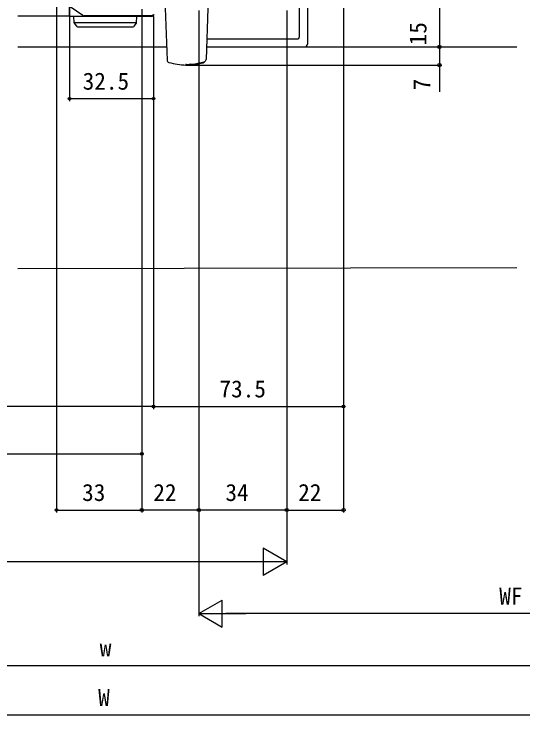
# Model space of a CAD drawing. Units: millimetres, scale not verified. Extents: x -526 to 524, y -783 to 779.
# Drawn here: x -41.9 to 154.8, y -33 to 237.7 of the extents above; entities that cross this region are included whole.
import ezdxf
from ezdxf.enums import TextEntityAlignment as Align

# ---------------------------------------------------------------- set-up
doc = ezdxf.new("R2010")
doc.units = ezdxf.units.MM
doc.header["$LTSCALE"] = 4
for name, color, linetype in [('0-3_YKK_11', 7, 'Continuous'), ('0-4_YKK_12', 2, 'Continuous'), ('0-5_YKK_13', 4, 'Continuous'), ('0-7_YKK_D', 6, 'Continuous'), ('0-9_YSS_K', 3, 'Continuous')]:
    doc.layers.add(name, color=color, linetype=linetype)
doc.styles.add('ＭＳ ゴシック', font='')
doc.styles.get('ＭＳ ゴシック').set_extended_font_data('MS Gothic')

msp = doc.modelspace()

# ---------------------------------------------------------------- linework, layer by layer
at = {"layer": '0-3_YKK_11'}
for p, q in [((-15.31, 237.085), (-20.131, 240.45)), ((11.37, 236.959), (-14.91, 236.959))]:
    msp.add_line(p, q, dxfattribs=at)
for centre, start, end in [((-14.91, 237.659), 235.08065, 270.00008), ((11.37, 237.659), 270.00001, 359.99999)]:
    msp.add_arc(centre, 0.7, start, end, dxfattribs=at)
at = {"layer": '0-4_YKK_12'}
for p, q in [((-40.356, 236.959), (-20.43, 236.959)), ((-40.356, 224.959), (17.094, 224.959)), ((32.546, 224.959), (152.519, 224.959))]:
    msp.add_line(p, q, dxfattribs=at)
at = {"layer": '0-5_YKK_13'}
for p, q in [((-20.43, 236.919), (-20.43, 240.359)), ((16.57, 239.959), (17.271, 219.898)), ((33.07, 239.959), (32.379, 220.157)), ((68.465, 229), (68.465, 239.906)), ((71.517, 239.959), (71.517, 225.972)), ((-20.43, 236.759), (-20.43, 236.919)), ((-14.949, 236.759), (-20.43, 236.759)), ((11.37, 236.759), (-14.949, 236.759)), ((5.504, 234.256), (-18.663, 234.256)), ((-18.625, 234.185), (-18.613, 234.169)), ((-18.613, 234.169), (-17.735, 232.964)), ((4.575, 232.964), (5.454, 234.169)), ((5.454, 234.169), (5.465, 234.185)), ((-17.331, 232.759), (-16.927, 232.759)), ((32.653, 228.023), (67.496, 228.023)), ((31.671, 219.235), (31.671, 219.237)), ((24.559, 217.96), (24.559, 218.129)), ((31.22, 219.105), (31.227, 218.849))]:
    msp.add_line(p, q, dxfattribs=at)
for points in [[(5.522, 234.343), (5.67, 236.759), (4.672, 236.759), (-17.832, 236.759), (-18.83, 236.759), (-18.682, 234.343)], [(-16.927, 232.759), (3.767, 232.759), (4.171, 232.759)], [(32.547, 224.973), (66.517, 224.973), (70.52, 224.973)], [(26.126, 218.251), (28.001, 218.431), (29.852, 218.761), (31.671, 219.237)], [(24.559, 218.129), (24.576, 218.14), (24.625, 218.151), (24.705, 218.162), (24.814, 218.173), (24.95, 218.183), (25.109, 218.194), (25.289, 218.205), (25.483, 218.216), (25.69, 218.227), (25.905, 218.239), (26.126, 218.251)], [(24.807, 218.157), (24.756, 218.146), (24.559, 218.129)], [(24.806, 218.165), (24.851, 218.17), (24.956, 218.18), (25.102, 218.19), (25.277, 218.201), (25.474, 218.213), (25.688, 218.225), (25.912, 218.237), (26.14, 218.25)], [(27.17, 218.076), (26.922, 218.082), (26.684, 218.149), (26.469, 218.273)], [(27.149, 218.331), (27.152, 218.26), (27.155, 218.201), (27.158, 218.153), (27.161, 218.117), (27.164, 218.092), (27.167, 218.079), (27.17, 218.076)]]:
    msp.add_lwpolyline(points, dxfattribs=at)
for centre, radius, start, end in [((11.37, 237.659), 0.9, 270, 0), ((-18.383, 234.362), 0.3, 183.5, 216.09486), ((-17.331, 233.259), 0.5, 216.09486, 270), ((4.171, 233.259), 0.5, 270, 323.90514), ((5.223, 234.362), 0.3, 323.90514, 356.5), ((18.27, 219.933), 1, 182, 253.07528), ((30.994, 219.822), 1, 285.92504, 329.45264), ((31.379, 220.192), 1, 286.9815, 358), ((24.82, 241.459), 23.5, 253.07528, 269.36337), ((24.82, 241.457), 23.498, 269.36266, 285.92568), ((24.57, 218.96), 1, 269.36337, 309.18843), ((-93.843, 217.519), 118.925, 0.21228, 0.27976)]:
    msp.add_arc(centre, radius, start, end, dxfattribs=at)
for centre, major_axis, ratio, start_param, end_param in [((31.676, 265.137), (-36.541, 36.874), 0.115523, 3.0276074, 3.2576437), ((70.516, 225.976), (-0.527, 0.854), 0.995755, 2.5906804, 4.1576751)]:
    msp.add_ellipse(centre, major_axis=major_axis, ratio=ratio, start_param=start_param, end_param=end_param, dxfattribs=at)
at = {"layer": '0-7_YKK_D'}
for p, q in [((-25.483, 270.459), (-25.483, 45.146)), ((-20.429, 239.992), (-20.429, 203.959)), ((7.517, 239.558), (7.517, 66.833)), ((7.517, 239.408), (7.517, 45.146)), ((29.517, 238.959), (29.517, 45.146)), ((63.517, 238.959), (63.517, 45.146)), ((85.517, 239.859), (85.517, 85.146)), ((122.52, 239.959), (122.52, 224.959)), ((12.07, 236.659), (12.07, 85.146)), ((12.07, 236.659), (12.07, 85.146)), ((12.07, 236.659), (12.07, 203.959)), ((63.517, 237.959), (63.517, 45.146)), ((33.546, 224.959), (123.52, 224.959)), ((34.546, 224.959), (123.52, 224.959)), ((63.57, 221.959), (63.57, 25.146)), ((25.559, 217.96), (123.52, 217.96)), ((7.517, 208.751), (7.517, 45.146)), ((85.517, 208.751), (85.517, 45.146)), ((12.07, 204.959), (-20.429, 204.959)), ((29.517, 203.544), (29.517, 5.146)), ((29.517, 203.544), (29.517, 45.146)), ((12.07, 86.146), (-235.98, 86.146)), ((12.07, 86.146), (85.517, 86.146)), ((-231.48, 67.833), (7.517, 67.833)), ((-25.483, 46.146), (7.517, 46.146)), ((29.517, 46.146), (7.517, 46.146)), ((63.517, 46.146), (29.517, 46.146)), ((63.517, 46.146), (85.517, 46.146)), ((63.57, 26.146), (54.477, 31.396)), ((54.477, 31.396), (54.477, 20.896)), ((53.07, 26.146), (-246.98, 26.146)), ((63.57, 26.146), (45.384, 26.146)), ((63.57, 26.146), (54.477, 20.896)), ((29.517, 6.146), (38.61, 11.396)), ((38.61, 0.896), (38.61, 11.396)), ((29.517, 6.146), (38.61, 0.896)), ((29.517, 6.146), (47.704, 6.146)), ((268.02, 6.146), (40.017, 6.146)), ((-246.98, -13.854), (238.02, -13.854)), ((-276.98, -32.996), (268.02, -32.996))]:
    msp.add_line(p, q, dxfattribs=at)
msp.add_lwpolyline([(122.52, 224.959), (122.52, 217.96), (122.52, 207.552)], dxfattribs=at)
for centre, radius in [((122.52, 224.959), 0.637), ((122.52, 224.959), 0.637), ((122.52, 217.96), 0.637), ((-20.429, 204.959), 0.51), ((12.07, 204.959), 0.51), ((12.07, 86.146), 0.51), ((12.07, 86.146), 0.51), ((85.517, 86.146), 0.51), ((7.517, 67.833), 0.51), ((-25.483, 46.146), 0.51), ((7.517, 46.146), 0.637), ((7.517, 46.146), 0.51), ((29.517, 46.146), 0.637), ((29.517, 46.146), 0.51), ((63.517, 46.146), 0.637), ((63.517, 46.146), 0.51), ((85.517, 46.146), 0.637)]:
    msp.add_circle(centre, radius, dxfattribs=at)
at = {"layer": '0-9_YSS_K'}
msp.add_line((152.519, 139.657), (-40.356, 139.255), dxfattribs=at)

# ---------------------------------------------------------------- texts
at = {"layer": '0-7_YKK_D', "style": 'ＭＳ ゴシック'}
for s, p in [('15', (119.52, 225.555)), ('7', (121.02, 208.183))]:
    msp.add_text(s, height=6.598, rotation=90, dxfattribs=at).set_placement(p, align=Align.BOTTOM_LEFT)
for s, p in [('32.5', (-15.327, 206.459)), ('73.5', (37.544, 87.646)), ('33', (-15.528, 47.646)), ('22', (11.972, 47.646)), ('34', (39.844, 47.646)), ('22', (67.972, 47.646)), ('WF', (145.658, 7.646)), ('w', (-8.724, -12.354)), ('W', (-9.338, -31.496))]:
    msp.add_text(s, height=6.598, dxfattribs=at).set_placement(p, align=Align.BOTTOM_LEFT)

doc.saveas('drawing.dxf')
